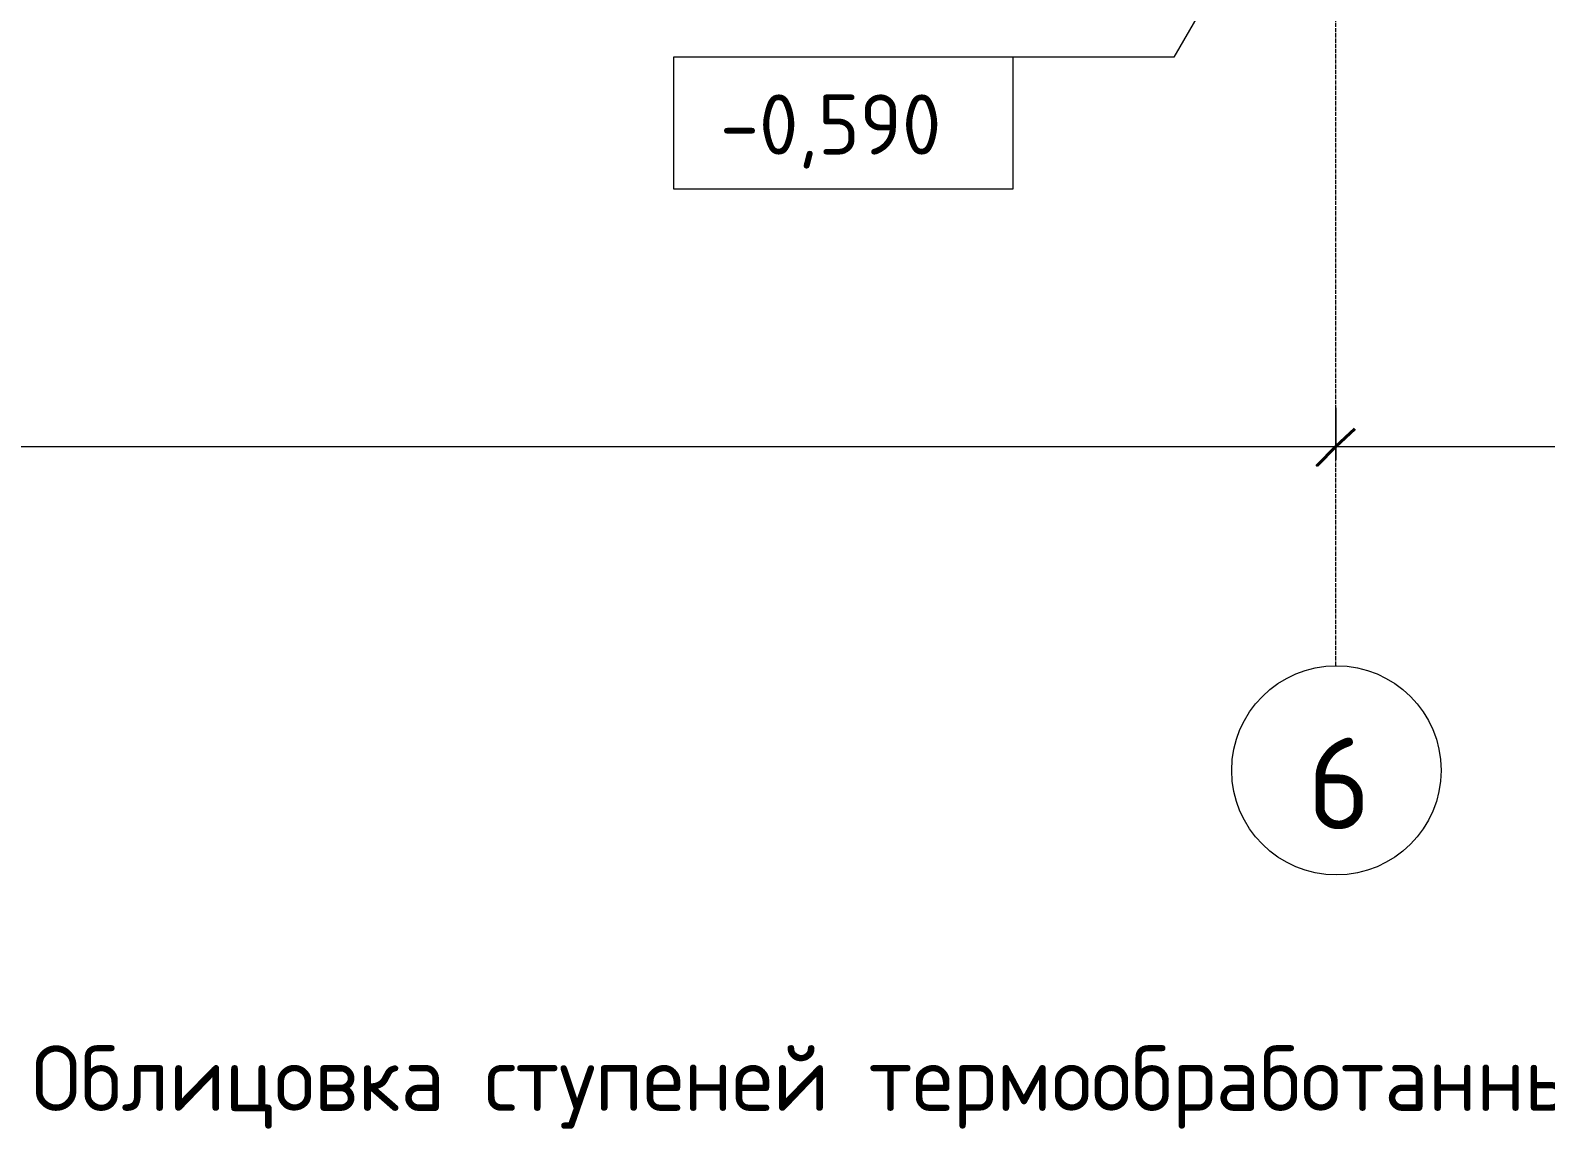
# Model space of a CAD drawing. Header units: millimetres. Extents: x 504091 to 2165846, y 135022 to 442887.
# Drawn here: x 1023872 to 1029664, y 303155 to 307355 of the extents above; entities that cross this region are included whole.
import ezdxf
from ezdxf import colors
from ezdxf.entities.mleader import LeaderData, LeaderLine
from ezdxf.math import Vec2, Vec3

# ---------------------------------------------------------------- set-up
doc = ezdxf.new("R2010")
doc.units = ezdxf.units.MM
doc.linetypes.add('PDF_IMPORT', pattern=[1, 0.8, -0.2])
for name, color, linetype in [('+!RAMKA!+', 7, 'Continuous'), ('+!RAMKA!+ @ 100', 7, 'Continuous'), ('PDF _Аннотация', 7, 'Continuous'), ('PDF _Оси', 7, 'Continuous'), ('PDF _Отметки', 7, 'Continuous'), ('PDF _Размеры-100', 7, 'Continuous'), ('PDF _Текст', 7, 'Continuous')]:
    doc.layers.add(name, color=color, linetype=linetype)
doc.styles.add('GOST 2.304_new', font='isocpeur.ttf', dxfattribs={"width": 0.9, "oblique": 15})
doc.styles.add('PDF GOST Common', font='GOST_Common.ttf')

# ---------------------------------------------------------------- blocks, each defined once
blk = doc.blocks.new('*U5179')
at = {"layer": '+!RAMKA!+ @ 100'}
ml = blk.add_multileader_mtext('Standard', dxfattribs=at)
ml.set_content('Существующий фундамент', color=256, style='GOST 2.304_new')
ml.set_leader_properties(color=253)
ml.build(insert=Vec2(0, 0))
ml.multileader.update_dxf_attribs({"text_left_attachment_type": 6, "text_right_attachment_type": 6, "dogleg_length": 2, "arrow_head_size": 300, "scale": 100})
ctx = ml.context
ctx.base_point, ctx.scale, ctx.char_height, ctx.arrow_head_size, ctx.landing_gap_size, ctx.plane_origin = Vec3(955125.7, 303336.1), 100, 300, 300, 200, Vec3(953565.8, 303376.3)
ctx.left_attachment, ctx.right_attachment, ctx.text_align_type = 6, 6, 1
notes = []
notes.append((ctx, [(1, (1, 1, 0), (954925.7, 303336.1), (1, 0), 200, [(0, [(954466.9, 304128.6)], 0, [])])]))
ctx.mtext.insert, ctx.mtext.width, ctx.mtext.alignment, ctx.mtext.flow_direction = Vec3(956587.6, 303726.1), 1630.353, 2, 5
for ctx, leaders in notes:
    for number, flags, end, landing, length, lines in leaders:
        leader = LeaderData()
        leader.index, (leader.has_last_leader_line, leader.has_dogleg_vector, leader.attachment_direction) = number, flags
        leader.last_leader_point, leader.dogleg_vector, leader.dogleg_length = Vec3(end), Vec3(landing), length
        for number, points, colour, breaks in lines:
            line = LeaderLine()
            line.index, line.vertices, line.color, line.breaks = number, Vec3.list(points), colors.encode_raw_color(colour), breaks
            leader.lines.append(line)
        ctx.leaders.append(leader)
blk = doc.blocks.new('*U5180')
at = {"layer": '+!RAMKA!+ @ 100'}
ml = blk.add_multileader_mtext('Standard', dxfattribs=at)
ml.set_content('Отделку см. АР', color=256, style='GOST 2.304_new')
ml.set_leader_properties(color=253)
ml.build(insert=Vec2(0, 0))
ml.multileader.update_dxf_attribs({"text_left_attachment_type": 6, "text_right_attachment_type": 6, "dogleg_length": 2, "arrow_head_size": 300, "scale": 100})
ctx = ml.context
ctx.base_point, ctx.scale, ctx.char_height, ctx.arrow_head_size, ctx.landing_gap_size, ctx.plane_origin = Vec3(955229.6, 305233.1), 100, 300, 300, 200, Vec3(953262.1, 305273.4)
ctx.left_attachment, ctx.right_attachment, ctx.text_align_type = 6, 6, 1
notes = []
notes.append((ctx, [(1, (1, 1, 0), (955029.6, 305233.1), (1, 0), 200, [(0, [(954056.2, 304405)], 0, [])])]))
ctx.mtext.insert, ctx.mtext.width, ctx.mtext.alignment, ctx.mtext.flow_direction = Vec3(956144.7, 305593.1), 1630.353, 2, 5
for ctx, leaders in notes:
    for number, flags, end, landing, length, lines in leaders:
        leader = LeaderData()
        leader.index, (leader.has_last_leader_line, leader.has_dogleg_vector, leader.attachment_direction) = number, flags
        leader.last_leader_point, leader.dogleg_vector, leader.dogleg_length = Vec3(end), Vec3(landing), length
        for number, points, colour, breaks in lines:
            line = LeaderLine()
            line.index, line.vertices, line.color, line.breaks = number, Vec3.list(points), colors.encode_raw_color(colour), breaks
            leader.lines.append(line)
        ctx.leaders.append(leader)

msp = doc.modelspace()

# ---------------------------------------------------------------- linework, layer by layer
at = {"layer": 'PDF _Аннотация', "lineweight": 20}
msp.add_lwpolyline([(1026329.4199, 307251.9006), (1026329.4199, 306748.2205), (1027628.83, 306748.2205), (1027628.83, 307251.9006)], close=True, dxfattribs=at)
at = {"layer": 'PDF _Оси', "linetype": 'PDF_IMPORT', "lineweight": 9, "ltscale": 20.022978}
msp.add_lwpolyline([(1028861.7743, 304925.0656), (1028861.7743, 310247.8169)], dxfattribs=at)
at = {"layer": 'PDF _Оси', "lineweight": 20}
msp.add_circle((1028863.8918, 304525.0887), 399.9825, dxfattribs=at)
at = {"layer": 'PDF _Отметки', "lineweight": 20}
msp.add_lwpolyline([(1028754.7032, 308136.5153), (1028242.5579, 307251.9006), (1026981.2413, 307251.9006)], dxfattribs=at)
at = {"layer": 'PDF _Размеры-100', "lineweight": 20}
msp.add_lwpolyline([(1028861.7743, 305712.3334), (1028861.7743, 305763.1247), (1028861.7743, 305911.2659), (1028861.7743, 305763.1247)], close=True, dxfattribs=at)
at = {"layer": 'PDF _Размеры-100', "lineweight": 40}
msp.add_lwpolyline([(1028933.7286, 305830.8464), (1028861.7743, 305763.1247), (1028789.82, 305691.1704), (1028861.7743, 305763.1247)], close=True, dxfattribs=at)
at = {"layer": 'PDF _Размеры-100', "lineweight": 20}
msp.add_lwpolyline([(1017962.8137, 305763.1247), (1028861.7743, 305763.1247), (1041360.6599, 305763.1247)], dxfattribs=at)

# ---------------------------------------------------------------- block references
at = {"layer": '+!RAMKA!+', "lineweight": 20}
for name in ['*U5180', '*U5179']:
    msp.add_blockref(name, (0, 0), dxfattribs=at)

# ---------------------------------------------------------------- texts
at = {"layer": 'PDF _Текст', "attachment_point": 4, "style": 'PDF GOST Common'}
for s, insert, char_height in [('-0,590', (1026507.6371, 306968.112), 230), ('6', (1028753.212, 304475.2176), 350.0054), ('Облицовка ступеней термообработанным гранитом', (1023877.0496, 303313.6844), 250.003739)]:
    msp.add_mtext(s, dxfattribs=dict(at, insert=insert, char_height=char_height))

doc.saveas('drawing.dxf')
